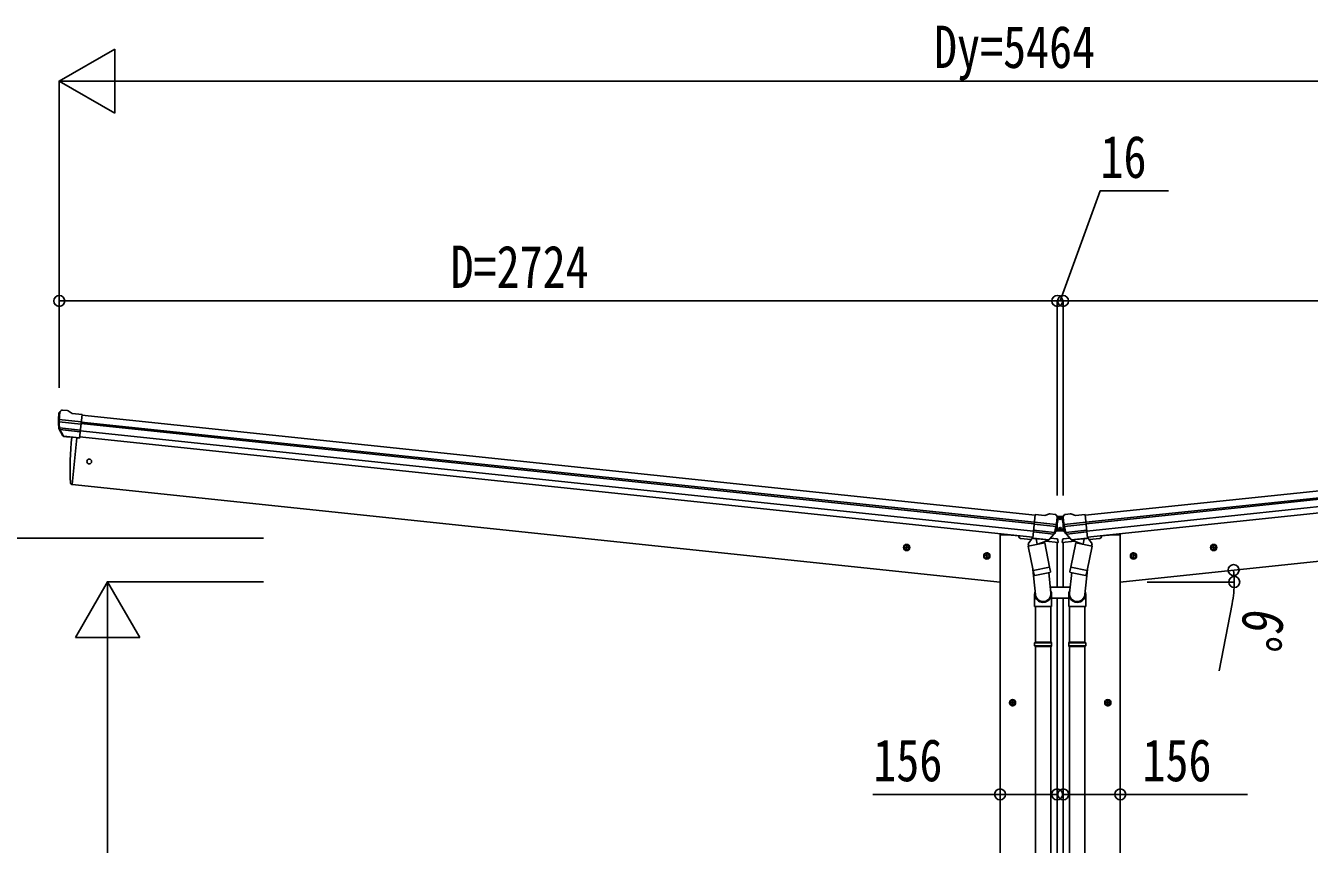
# Model space of a CAD drawing. Units: millimetres, scale not verified. Extents: x -14718 to 14718, y -10395 to 10395.
# Drawn here: x -10691 to -7187, y -3853 to -1619 of the extents above; entities that cross this region are included whole.
import ezdxf
from ezdxf.enums import TextEntityAlignment as Align

# ---------------------------------------------------------------- set-up
doc = ezdxf.new("R2010")
doc.units = ezdxf.units.MM
doc.header["$LTSCALE"] = 50
for name, color, linetype in [('0-4_YKK_13', 4, 'Continuous'), ('0-5_YKK_A1', 4, 'Continuous'), ('0-6_YKK_D', 6, 'Continuous')]:
    doc.layers.add(name, color=color, linetype=linetype)
doc.styles.add('ＭＳ ゴシック', font='')
doc.styles.get('ＭＳ ゴシック').set_extended_font_data('MS Gothic')

msp = doc.modelspace()

# ---------------------------------------------------------------- linework, layer by layer
at = {"layer": '0-4_YKK_13'}
for p, q in [((-10600.45, -2677.43), (-10600.14, -2675.58)), ((-10539.54, -2700.57), (-10599.28, -2694.29)), ((-10598.2, -2673.04), (-10599.06, -2673.73)), ((-10593.88, -2669.54), (-10598.2, -2673.04)), ((-10593.88, -2669.54), (-10593.88, -2669.54)), ((-10590.22, -2668.45), (-10590.21, -2668.45)), ((-10563.9, -2677.25), (-10537.38, -2680.04)), ((-10544.16, -2744.59), (-10537.38, -2680.04)), ((-10590.02, -2738.58), (-10600.14, -2720.32)), ((-10599.75, -2700.16), (-10540.15, -2706.42)), ((-10598.92, -2716.91), (-10541.88, -2722.91)), ((-10588.97, -2738.15), (-10598.42, -2719.85)), ((-10597.53, -2721.57), (-10542.35, -2727.37)), ((-10579.97, -2740.83), (-10587.66, -2740.02)), ((-10587.52, -2739.81), (-10544.14, -2744.36)), ((-10579.71, -2740.95), (-10579.97, -2740.83)), ((-10554.38, -2743.61), (-10579.71, -2740.95)), ((-10551.05, -2743.87), (-10564.44, -2871.26)), ((-10554.11, -2743.55), (-10554.38, -2743.61)), ((-10544.16, -2744.59), (-10554.11, -2743.55)), ((-10564.44, -2871.26), (-10566.49, -2870.97)), ((-7942.41, -3018.05), (-7935.63, -2953.49)), ((-7937.79, -2974.02), (-7878.05, -2980.3)), ((-7909.11, -2956.28), (-7935.63, -2953.49)), ((-7881.54, -2953.15), (-7881.54, -2953.14)), ((-7878.18, -2954.97), (-7878.18, -2954.97)), ((-7878.18, -2954.97), (-7874.68, -2959.29)), ((-7874.71, -2959.25), (-7874.68, -2959.02)), ((-7874.68, -2959.02), (-7860.18, -2959.02)), ((-7874.68, -2959.29), (-7873.98, -2960.15)), ((-7873.39, -2964.06), (-7873.31, -2962.18)), ((-7866.17, -2963.74), (-7865.33, -2963.74)), ((-7861.47, -2964.06), (-7861.55, -2962.18)), ((-7860.18, -2959.29), (-7860.88, -2960.15)), ((-7856.68, -2954.97), (-7860.18, -2959.29)), ((-7860.15, -2959.25), (-7860.18, -2959.02)), ((-7797.07, -2974.02), (-7856.81, -2980.3)), ((-7856.68, -2954.97), (-7856.68, -2954.97)), ((-7853.33, -2953.15), (-7853.32, -2953.14)), ((-7825.75, -2956.28), (-7799.23, -2953.49)), ((-7792.45, -3018.05), (-7799.23, -2953.49)), ((-7980.66, -3011.1), (-7980.23, -3014.33)), ((-7885.43, -3006.63), (-7940.6, -3000.83)), ((-7883.1, -3002.36), (-7940.14, -2996.36)), ((-7878.8, -2986.14), (-7938.4, -2979.88)), ((-7897.25, -3021.06), (-7884.2, -3005.13)), ((-7896.31, -3021.7), (-7882.61, -3005.94)), ((-7881.64, -3003.71), (-7876.26, -2997.52)), ((-7880.57, -3000.18), (-7877.4, -2996.54)), ((-7876.26, -2996.02), (-7874.51, -2996.02)), ((-7858.96, -2997.52), (-7876.26, -2997.52)), ((-7875.93, -2981.14), (-7875.93, -2993.56)), ((-7874.22, -2996.52), (-7875.93, -2993.56)), ((-7874.22, -2996.52), (-7860.64, -2996.52)), ((-7866.17, -2992.44), (-7865.33, -2992.44)), ((-7860.64, -2996.52), (-7858.93, -2993.56)), ((-7860.35, -2996.02), (-7858.96, -2996.02)), ((-7853.01, -3004.37), (-7858.96, -2997.52)), ((-7858.93, -2981.14), (-7858.93, -2993.56)), ((-7854.1, -3000.82), (-7857.83, -2996.54)), ((-7856.06, -2986.14), (-7796.46, -2979.88)), ((-7838.55, -3021.7), (-7852.25, -3005.94)), ((-7851.76, -3002.36), (-7794.73, -2996.36)), ((-7837.61, -3021.06), (-7850.66, -3005.13)), ((-7849.43, -3006.63), (-7794.26, -3000.83)), ((-7754.2, -3011.1), (-7754.63, -3014.33)), ((-7946.53, -3021.73), (-7975.8, -3018.65)), ((-7954.63, -3040.11), (-7909.75, -3030.98)), ((-7941.27, -3105.77), (-7954.63, -3040.11)), ((-7943.18, -3016.65), (-7954.38, -3033.57)), ((-7954.38, -3033.57), (-7953.11, -3039.81)), ((-7942.25, -3016.46), (-7943.18, -3016.65)), ((-7942.41, -3018.05), (-7932.47, -3019.09)), ((-7899.01, -3022.38), (-7942.39, -3017.82)), ((-7938.87, -3018.51), (-7940.43, -3018.35)), ((-7901.33, -3022.46), (-7938.87, -3018.51)), ((-7932.73, -3019.54), (-7929.81, -3033.89)), ((-7932.47, -3019.09), (-7932.22, -3019.21)), ((-7932.22, -3019.21), (-7906.88, -3021.87)), ((-7903.59, -3024.78), (-7928.34, -3034.53)), ((-7911.92, -3028.06), (-7911.27, -3031.29)), ((-7909.75, -3030.98), (-7896.39, -3096.64)), ((-7906.88, -3021.87), (-7906.61, -3021.81)), ((-7906.61, -3021.81), (-7898.92, -3022.62)), ((-7872.78, -3029.48), (-7906.51, -3025.93)), ((-7903.12, -3022.92), (-7902.97, -3023.65)), ((-7899.76, -3022.62), (-7901.33, -3022.46)), ((-7893.19, -3018.28), (-7876.34, -3020.05)), ((-7873.68, -3022.65), (-7872.78, -3029.48)), ((-7861.18, -3022.65), (-7862.08, -3029.48)), ((-7862.08, -3029.48), (-7828.35, -3025.93)), ((-7841.67, -3018.28), (-7858.52, -3020.05)), ((-7825.11, -3030.98), (-7838.47, -3096.64)), ((-7828.25, -3021.81), (-7835.94, -3022.62)), ((-7835.85, -3022.38), (-7792.47, -3017.82)), ((-7835.1, -3022.62), (-7833.53, -3022.46)), ((-7833.53, -3022.46), (-7795.99, -3018.51)), ((-7831.74, -3022.92), (-7831.89, -3023.65)), ((-7831.27, -3024.78), (-7806.52, -3034.53)), ((-7827.98, -3021.87), (-7828.25, -3021.81)), ((-7802.65, -3019.21), (-7827.98, -3021.87)), ((-7780.23, -3040.11), (-7825.11, -3030.98)), ((-7822.94, -3028.06), (-7823.6, -3031.29)), ((-7802.13, -3019.54), (-7805.05, -3033.89)), ((-7802.39, -3019.09), (-7802.65, -3019.21)), ((-7792.45, -3018.05), (-7802.39, -3019.09)), ((-7795.99, -3018.51), (-7794.43, -3018.35)), ((-7793.59, -3105.77), (-7780.23, -3040.11)), ((-7792.61, -3016.46), (-7791.69, -3016.65)), ((-7791.69, -3016.65), (-7780.49, -3033.57)), ((-7788.33, -3021.73), (-7759.06, -3018.65)), ((-7780.49, -3033.57), (-7781.75, -3039.81)), ((-7941.7, -3103.63), (-7935.05, -3171.38)), ((-7941.27, -3105.77), (-7896.39, -3096.64)), ((-7941.26, -3105.77), (-7938.72, -3118.24)), ((-7895.46, -3111.25), (-7936.42, -3119.58)), ((-7898.8, -3111.93), (-7893.24, -3167.65)), ((-7893.91, -3108.89), (-7896.4, -3096.64)), ((-7894.12, -3110.28), (-7894.12, -3110.28)), ((-7836.06, -3111.93), (-7841.62, -3167.65)), ((-7840.95, -3108.89), (-7838.46, -3096.64)), ((-7840.74, -3110.28), (-7840.74, -3110.28)), ((-7839.4, -3111.25), (-7798.44, -3119.58)), ((-7793.59, -3105.77), (-7838.47, -3096.64)), ((-7793.16, -3103.63), (-7799.81, -3171.38)), ((-7793.6, -3105.77), (-7796.14, -3118.24)), ((-7840.07, -3152.04), (-7894.8, -3152.04)), ((-7937.09, -3170.15), (-7937.09, -3204.81)), ((-7891.09, -3204.81), (-7891.09, -3170.46)), ((-7891.09, -3182.04), (-7843.77, -3182.04)), ((-7843.77, -3204.81), (-7843.77, -3170.46)), ((-7797.77, -3170.15), (-7797.77, -3204.81)), ((-7937.09, -3204.81), (-7891.09, -3204.81)), ((-7935.09, -3204.81), (-7935.09, -3301.55)), ((-7893.09, -3204.81), (-7893.09, -3301.55)), ((-7797.77, -3204.81), (-7843.77, -3204.81)), ((-7841.77, -3204.81), (-7841.77, -3301.55)), ((-7799.77, -3204.81), (-7799.77, -3301.55)), ((-7937.09, -3303.55), (-7936.09, -3301.55)), ((-7937.09, -3303.55), (-7891.09, -3303.55)), ((-7937.09, -3303.55), (-7937.09, -3311.55)), ((-7937.09, -3311.55), (-7891.09, -3311.55)), ((-7937.09, -3311.55), (-7936.09, -3313.55)), ((-7936.09, -3301.55), (-7892.09, -3301.55)), ((-7936.09, -3313.55), (-7892.09, -3313.55)), ((-7935.09, -3313.55), (-7935.09, -4175.25)), ((-7893.09, -3313.55), (-7893.09, -4175.25)), ((-7891.09, -3303.55), (-7892.09, -3301.55)), ((-7843.77, -3303.55), (-7842.77, -3301.55)), ((-7797.77, -3303.55), (-7843.77, -3303.55)), ((-7797.77, -3311.55), (-7843.77, -3311.55)), ((-7798.77, -3301.55), (-7842.77, -3301.55)), ((-7798.77, -3313.55), (-7842.77, -3313.55)), ((-7841.77, -3313.55), (-7841.77, -4175.25)), ((-7799.77, -3313.55), (-7799.77, -4175.25)), ((-7797.77, -3303.55), (-7798.77, -3301.55)), ((-7797.77, -3311.55), (-7798.77, -3313.55)), ((-7797.77, -3303.55), (-7797.77, -3311.55))]:
    msp.add_line(p, q, dxfattribs=at)
for points in [[(-10576.73, -2669.87), (-10576.73, -2669.87), (-10590.21, -2668.45)], [(-10563.9, -2677.25), (-10575.5, -2670.28), (-10575.5, -2670.28)], [(-7909.11, -2956.28), (-7896.31, -2951.87), (-7896.31, -2951.87)], [(-7895.02, -2951.73), (-7895.02, -2951.73), (-7881.54, -2953.14)], [(-7868.69, -2962.9), (-7869.53, -2962.9), (-7869.53, -2963.74), (-7868.69, -2963.74)], [(-7867.01, -2962.06), (-7867.01, -2961.22), (-7867.85, -2961.22), (-7867.85, -2962.06)], [(-7867.85, -2964.58), (-7867.85, -2965.42), (-7867.01, -2965.42), (-7867.01, -2964.58)], [(-7865.33, -2963.74), (-7865.33, -2962.9), (-7866.17, -2962.9)], [(-7839.84, -2951.73), (-7839.84, -2951.73), (-7853.32, -2953.14)], [(-7825.75, -2956.28), (-7838.55, -2951.87), (-7838.55, -2951.87)], [(-7868.69, -2991.6), (-7869.53, -2991.6), (-7869.53, -2992.44), (-7868.69, -2992.44)], [(-7867.01, -2990.76), (-7867.01, -2989.92), (-7867.85, -2989.92), (-7867.85, -2990.76)], [(-7867.85, -2993.28), (-7867.85, -2994.12), (-7867.01, -2994.12), (-7867.01, -2993.28)], [(-7865.33, -2992.44), (-7865.33, -2991.6), (-7866.17, -2991.6)], [(-7891.09, -3303.55), (-7891.09, -3311.55), (-7892.09, -3313.55)], [(-7843.77, -3303.55), (-7843.77, -3311.55), (-7842.77, -3313.55)]]:
    msp.add_lwpolyline(points, dxfattribs=at)
for centre, radius in [((-10517.64, -2808.71), 6.5), ((-7867.43, -2963.32), 3.5), ((-7867.43, -2992.02), 3.5)]:
    msp.add_circle(centre, radius, dxfattribs=at)
for centre, radius, start, end in [((-10399.56, -2698.55), 202, 174, 185.86084), ((-10644.55, -2692.18), 45.32, 354.35482, 357.32878), ((-10406.9, -2699.08), 192.44, 173.42422, 178.5729), ((-10590.74, -2673.42), 5, 84.04426, 128.95574), ((-10577.05, -2672.85), 3, 59.02369, 83.97631), ((-10597.52, -2718.87), 3, 185.86084, 209), ((-10602.55, -2699.94), 2.74, 355.56588, 0.97849), ((-10599.94, -2701.49), 1.35, 82.08073, 84.8395), ((-10399.56, -2698.55), 200.2, 180.46117, 185.79991), ((-10595.75, -2718.47), 3, 185.79991, 207.30889), ((-10587.4, -2737.13), 2.99, 208.99261, 254.7283), ((-9669.83, -2831.05), 900, 174.35013, 182.36081), ((-10566.07, -2868), 3, 182.36081, 262), ((-7895.34, -2954.71), 3, 84.02369, 108.97631), ((-8074.29, -2942.94), 202, 342.13916, 354), ((-7882.06, -2958.12), 5, 39.04426, 83.95574), ((-8067.22, -2944.99), 192.44, 349.4271, 354.57578), ((-7868.69, -2962.06), 0.84, 270, 0), ((-7868.69, -2964.58), 0.84, 0, 90), ((-7866.17, -2962.06), 0.84, 180, 270), ((-7866.17, -2964.58), 0.84, 90, 180), ((-7660.58, -2942.94), 202, 186, 197.86084), ((-7667.64, -2944.99), 192.44, 185.42422, 190.5729), ((-7852.8, -2958.12), 5, 96.04426, 140.95574), ((-7839.53, -2954.71), 3, 71.02369, 95.97631), ((-7886.52, -3003.23), 3, 320.69111, 342.20009), ((-8074.29, -2942.94), 200.2, 342.20009, 347.53883), ((-7884.88, -3003.98), 3, 319, 342.13916), ((-7878.9, -2987.49), 1.35, 83.1605, 85.91927), ((-7876.02, -2986.51), 2.74, 167.02151, 172.43412), ((-7833.33, -2987.65), 45.32, 170.67122, 173.64518), ((-7876.26, -2997.52), 1.5, 90, 139), ((-7868.69, -2990.76), 0.84, 270, 0), ((-7868.69, -2993.28), 0.84, 0, 90), ((-7866.17, -2990.76), 0.84, 180, 270), ((-7866.17, -2993.28), 0.84, 90, 180), ((-7858.96, -2997.52), 1.5, 41, 90), ((-7901.53, -2987.65), 45.32, 6.35482, 9.32878), ((-7858.84, -2986.51), 2.74, 7.56588, 12.97849), ((-7855.97, -2987.49), 1.35, 94.08073, 96.8395), ((-7660.58, -2942.94), 200.2, 192.46117, 197.79991), ((-7849.98, -3003.98), 3, 197.86084, 221), ((-7848.34, -3003.23), 3, 197.79991, 219.30889), ((-7975.28, -3013.68), 5, 187.5, 264), ((-7940.38, -3017.85), 0.5, 228.73754, 264), ((-7933.31, -3019.7), 0.604, 15.29405, 86.90158), ((-7928.82, -3033.61), 1.03, 195.53431, 297.46103), ((-7903.95, -3023.85), 1, 291.5, 11.5), ((-7902.63, -3022.82), 0.5, 84, 191.5), ((-7899.71, -3022.12), 0.5, 264, 299.26246), ((-7898.57, -3019.74), 2.99, 273.2717, 319.00739), ((-7876.66, -3023.04), 3, 7.5, 84), ((-7858.2, -3023.04), 3, 96, 172.5), ((-7836.29, -3019.74), 2.99, 220.99261, 266.7283), ((-7835.15, -3022.12), 0.5, 240.73754, 276), ((-7832.23, -3022.82), 0.5, 348.5, 96), ((-7830.91, -3023.85), 1, 168.5, 248.5), ((-7806.05, -3033.61), 1.03, 242.53897, 344.46569), ((-7801.55, -3019.7), 0.604, 93.09842, 164.70595), ((-7794.48, -3017.85), 0.5, 276, 311.26246), ((-7759.59, -3013.68), 5, 276, 352.5), ((-7936.82, -3117.62), 2, 198.03157, 281.5), ((-7895.86, -3109.29), 2, 281.5, 330.09038), ((-7895.81, -3109.31), 1.95, 330.02234, 12.45983), ((-7839.05, -3109.31), 1.95, 167.54017, 209.97766), ((-7839, -3109.29), 2, 209.90962, 258.5), ((-7798.04, -3117.62), 2, 258.5, 341.96843), ((-7921.09, -3170.46), 30, 0, 2.54858), ((-7813.77, -3170.46), 30, 177.45142, 180)]:
    msp.add_arc(centre, radius, start, end, dxfattribs=at)
for centre, major_axis, ratio, start_param, end_param in [((-10597.18, -2676.06), (2.34, 1.9), 0.995767, 1.5707963, 2.2972137), ((-10401.87, -2720.49), (20.92, 199.05), 0.994373, 1.5554317, 1.5718064), ((-10592.8, -2672.52), (-5.88, -1.31), 0.24881, 5.8190815, 5.8226003), ((-10598.19, -2677.04), (0.87, 5.91), 0.020485, 4.7140547, 5.6117533), ((-10589.64, -2736.57), (-1.08, 3.13), 0.040856, 4.1415604, 4.1696818), ((-10587.2, -2736.83), (0.11, 3), 0.642905, 2.0792573, 3.037247), ((-10587.27, -2736.92), (-3.53, -2.11), 0.650902, 0.9542299, 1.0270405), ((-10587.34, -2737.03), (-1.66, -2.51), 0.997631, 0.3902369, 0.4789948), ((-7875.52, -2963.2), (0.38, 5.97), 0.020485, 0.671432, 1.5691306), ((-7879.86, -2957.66), (5.48, -2.51), 0.24881, 0.460585, 0.4641038), ((-7876.31, -2962.04), (-1.9, 2.34), 0.995767, 3.9859716, 4.712389), ((-7858.55, -2962.04), (1.9, 2.34), 0.995767, 1.5707963, 2.2972137), ((-7855, -2957.66), (-5.48, -2.51), 0.24881, 5.8190815, 5.8226003), ((-7859.34, -2963.2), (-0.38, 5.97), 0.020485, 4.7140547, 5.6117533), ((-8076.59, -2964.89), (20.92, 199.05), 0.994373, 4.7113789, 4.7277536), ((-7658.27, -2964.89), (-20.92, 199.05), 0.994373, 1.5554317, 1.5718064), ((-7898.7, -3019.4), (0.51, 2.96), 0.642905, 3.2459383, 4.203928), ((-7898.61, -3019.63), (1.1, -2.8), 0.997631, 5.8041905, 5.8929484), ((-7898.66, -3019.51), (3.02, -2.79), 0.650902, 5.2561448, 5.3289554), ((-7896.27, -3019.66), (1.71, 2.84), 0.040856, 2.1135035, 2.1416249), ((-7838.59, -3019.66), (-1.71, 2.84), 0.040856, 4.1415604, 4.1696818), ((-7836.16, -3019.4), (-0.51, 2.96), 0.642905, 2.0792573, 3.037247), ((-7836.2, -3019.51), (-3.02, -2.79), 0.650902, 0.9542299, 1.0270405), ((-7836.25, -3019.63), (-1.1, -2.8), 0.997631, 0.3902369, 0.4789948), ((-7914.09, -3170.15), (-23, 0), 0.996195, 5.9588909, 9.9444346), ((-7914.09, -3170.15), (-21, 0), 0.996195, 0.0583862, 3.2616355), ((-7820.77, -3170.15), (23, 0), 0.996195, 2.621936, 6.6074797), ((-7820.77, -3170.15), (21, 0), 0.996195, 3.0215498, 6.2247991)]:
    msp.add_ellipse(centre, major_axis=major_axis, ratio=ratio, start_param=start_param, end_param=end_param, dxfattribs=at)
at = {"layer": '0-5_YKK_A1'}
for p, q in [((-7935.84, -2955.48), (-10537.59, -2682.03)), ((-7799.02, -2955.48), (-5197.27, -2682.03)), ((-7940.35, -2998.42), (-10542.1, -2724.96)), ((-7938.25, -2978.56), (-10540.01, -2705.1)), ((-7937.82, -2974.38), (-10539.57, -2700.92)), ((-7797.04, -2974.38), (-5195.29, -2700.92)), ((-7796.61, -2978.56), (-5194.85, -2705.1)), ((-7794.51, -2998.42), (-5192.76, -2724.96)), ((-10551.05, -2743.87), (-10564.44, -2871.26)), ((-10543.86, -2741.7), (-7942.11, -3015.15)), ((-5191, -2741.7), (-7792.75, -3015.15)), ((-10564.44, -2871.26), (-8030.93, -3137.54)), ((-5170.43, -2871.26), (-7703.93, -3137.54)), ((-8296.39, -3042.27), (-8276.5, -3044.36)), ((-8292.51, -3038.9), (-8285.66, -3035.85)), ((-8287.49, -3053.26), (-8285.4, -3033.37)), ((-8280.37, -3047.73), (-8287.23, -3050.78)), ((-8285.66, -3035.85), (-8279.58, -3040.26)), ((-8279.58, -3040.26), (-8280.37, -3047.73)), ((-7875.93, -3152.04), (-7875.93, -3029.15)), ((-7858.93, -3152.04), (-7858.93, -3029.15)), ((-7438.48, -3042.27), (-7458.37, -3044.36)), ((-7449.2, -3035.85), (-7455.28, -3040.26)), ((-7455.28, -3040.26), (-7454.49, -3047.73)), ((-7454.49, -3047.73), (-7447.64, -3050.78)), ((-7447.37, -3053.26), (-7449.47, -3033.37)), ((-7442.35, -3038.9), (-7449.2, -3035.85)), ((-8077.59, -3065.27), (-8057.7, -3067.36)), ((-8073.72, -3061.9), (-8066.86, -3058.85)), ((-8068.69, -3076.26), (-8066.6, -3056.37)), ((-8061.57, -3070.72), (-8068.43, -3073.78)), ((-8066.86, -3058.85), (-8060.79, -3063.26)), ((-8060.79, -3063.26), (-8061.57, -3070.72)), ((-7657.27, -3065.27), (-7677.16, -3067.36)), ((-7668, -3058.85), (-7674.07, -3063.26)), ((-7674.07, -3063.26), (-7673.29, -3070.72)), ((-7673.29, -3070.72), (-7666.43, -3073.78)), ((-7666.17, -3076.26), (-7668.26, -3056.37)), ((-7661.14, -3061.9), (-7668, -3058.85)), ((-7875.93, -5887.5), (-7875.93, -3182.04)), ((-7858.93, -5887.5), (-7858.93, -3182.04)), ((-8007.43, -3467.04), (-7987.43, -3467.04)), ((-8003.93, -3463.29), (-7997.43, -3459.53)), ((-7997.43, -3477.04), (-7997.43, -3457.04)), ((-7997.43, -3459.53), (-7990.93, -3463.29)), ((-7990.93, -3463.29), (-7990.93, -3470.79)), ((-7727.43, -3467.04), (-7747.43, -3467.04)), ((-7737.43, -3459.53), (-7743.93, -3463.29)), ((-7743.93, -3463.29), (-7743.93, -3470.79)), ((-7737.43, -3477.04), (-7737.43, -3457.04)), ((-7730.93, -3463.29), (-7737.43, -3459.53)), ((-7990.93, -3470.79), (-7997.43, -3474.54)), ((-7743.93, -3470.79), (-7737.43, -3474.54))]:
    msp.add_line(p, q, dxfattribs=at)
for points in [[(-8031.43, -5887.5), (-8031.43, -3008.49), (-8011.43, -3008.49), (-7980.58, -3011.73)], [(-7703.43, -5887.5), (-7703.43, -3008.49), (-7723.43, -3008.49), (-7754.29, -3011.73)], [(-8287.23, -3050.78), (-8293.3, -3046.37), (-8292.51, -3038.9)], [(-7447.64, -3050.78), (-7441.56, -3046.37), (-7442.35, -3038.9)], [(-8068.43, -3073.78), (-8074.5, -3069.36), (-8073.72, -3061.9)], [(-7666.43, -3073.78), (-7660.36, -3069.36), (-7661.14, -3061.9)], [(-7997.43, -3474.54), (-8003.93, -3470.79), (-8003.93, -3463.29)], [(-7737.43, -3474.54), (-7730.93, -3470.79), (-7730.93, -3463.29)]]:
    msp.add_lwpolyline(points, dxfattribs=at)
for centre, radius in [((-8286.44, -3043.32), 8.5), ((-8286.44, -3043.32), 7.7), ((-8286.44, -3043.32), 6.5), ((-7448.42, -3043.32), 8.5), ((-7448.42, -3043.32), 7.7), ((-7448.42, -3043.32), 6.5), ((-8067.65, -3066.31), 8.5), ((-8067.65, -3066.31), 7.7), ((-8067.65, -3066.31), 6.5), ((-7667.22, -3066.31), 8.5), ((-7667.22, -3066.31), 7.7), ((-7667.22, -3066.31), 6.5), ((-7997.43, -3467.04), 8.5), ((-7997.43, -3467.04), 7.7), ((-7997.43, -3467.04), 6.5), ((-7737.43, -3467.04), 8.5), ((-7737.43, -3467.04), 7.7), ((-7737.43, -3467.04), 6.5)]:
    msp.add_circle(centre, radius, dxfattribs=at)
at = {"layer": '0-6_YKK_D'}
for p, q in [((-10599.48, -1770.43), (-10447.92, -1682.93)), ((-10447.92, -1857.93), (-10447.92, -1682.93)), ((-10599.48, -2606.61), (-10599.48, -1769.43)), ((-10599.48, -1770.43), (-10447.92, -1857.93)), ((-10599.48, -1770.43), (-10296.37, -1770.43)), ((-10424.48, -1770.43), (-5310.38, -1770.43)), ((-10599.48, -2607.61), (-10599.48, -2369.43)), ((-7875.43, -2370.43), (-10599.48, -2370.43)), ((-7875.43, -2901.51), (-7875.43, -2369.43)), ((-7875.43, -2901.56), (-7875.43, -2369.43)), ((-7875.43, -2370.43), (-7859.43, -2370.43)), ((-7859.43, -2901.51), (-7859.43, -2369.43)), ((-7859.43, -2901.56), (-7859.43, -2369.43)), ((-7859.43, -2370.43), (-5135.38, -2370.43)), ((-10041.75, -3018), (-11368.43, -3018)), ((-10467.43, -3137.49), (-10554.93, -3289.04)), ((-10041.75, -3137.49), (-10468.43, -3137.49)), ((-10467.43, -3137.49), (-10379.93, -3289.04)), ((-10467.43, -3137.49), (-10467.43, -3440.6)), ((-7629.57, -3137.54), (-7391.31, -3137.54)), ((-7397.99, -3196.77), (-7433.5, -3380.16)), ((-10554.93, -3289.04), (-10379.93, -3289.04)), ((-10467.43, -3312.49), (-10467.43, -5162.5))]:
    msp.add_line(p, q, dxfattribs=at)
for points in [[(-7867.43, -2370.43), (-7758.44, -2070.43), (-7571.64, -2070.43)], [(-7875.93, -3717.04), (-8031.43, -3717.04), (-8378.53, -3717.04)], [(-7858.93, -3717.04), (-7703.43, -3717.04), (-7356.33, -3717.04)]]:
    msp.add_lwpolyline(points, dxfattribs=at)
for centre in [(-10599.48, -2370.43), (-7875.43, -2370.43), (-7859.43, -2370.43), (-7394.02, -3104.97), (-7392.31, -3137.54), (-8031.43, -3717.04), (-7875.93, -3717.04), (-7858.93, -3717.04), (-7703.43, -3717.04)]:
    msp.add_circle(centre, 14.88, dxfattribs=at)
for start, end in [(360, 6), (349.04338, 360)]:
    msp.add_arc((-7703.93, -3137.54), 311.62, start, end, dxfattribs=at)

# ---------------------------------------------------------------- texts
at = {"layer": '0-6_YKK_D', "style": 'ＭＳ ゴシック', "width": 0.8}
for s, p in [('Dy=5464', (-8211.83, -1769.43)), ('16', (-7757.44, -2069.43)), ('D=2724', (-9531.45, -2369.43)), ('156', (-8377.53, -3716.04)), ('156', (-7642.93, -3716.04))]:
    msp.add_text(s, height=115.5, dxfattribs=at).set_placement(p, align=Align.BOTTOM_LEFT)
msp.add_text('6°', height=115.5, rotation=259.043, dxfattribs=at).set_placement((-7397.2, -3197.94), align=Align.BOTTOM_LEFT)

doc.saveas('drawing.dxf')
